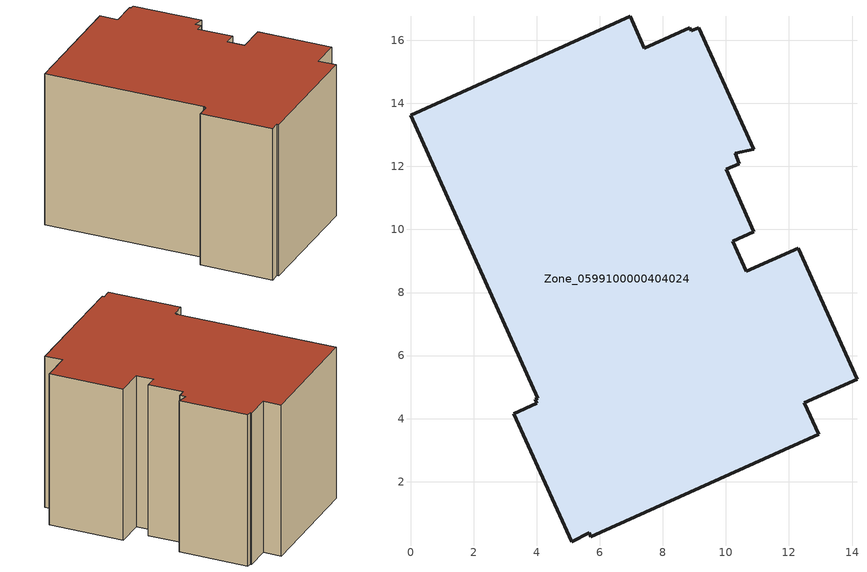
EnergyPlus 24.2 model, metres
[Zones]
Zone_0599100000404024
 floor ground (C_G): 9.14,16.4 10.88,12.55 10.29,12.42 10.42,12.09 10.01,11.9 10.89,9.93 10.22,9.63 10.65,8.67 12.29,9.41 14.16,5.25 12.49,4.5 12.95,3.51 5.72,0.26 5.67,0.38 5.11,0.1 3.28,4.16 4,4.5 3.96,4.62 4.04,4.65 0,13.62 6.96,16.76 7.42,15.75 8.86,16.4 8.89,16.3 z0
 wall outside (C_F): 12.49,4.5 14.16,5.25 12.29,9.41 10.65,8.67 10.22,9.63 10.89,9.93 10.01,11.9 10.42,12.09 10.29,12.42 10.88,12.55 9.14,16.4 8.89,16.3 8.86,16.4 7.42,15.75 6.96,16.76 0,13.62 4.04,4.65 3.96,4.62 4,4.5 3.28,4.16 5.11,0.1 5.67,0.38 5.72,0.26 12.95,3.51 12.49,4.5 z0:9.6
 roof outside (C_R): 10.88,12.55 9.14,16.4 8.89,16.3 8.86,16.4 7.42,15.75 6.96,16.76 0,13.62 4.04,4.65 3.96,4.62 4,4.5 3.28,4.16 5.11,0.1 5.67,0.38 5.72,0.26 12.95,3.51 12.49,4.5 14.16,5.25 12.29,9.41 10.65,8.67 10.22,9.63 10.89,9.93 10.01,11.9 10.42,12.09 10.29,12.42 z9.6
[BUILDING]
Pand.0599100000404024: North Axis=0; Terrain=City; Loads Convergence Tolerance Value=0.04; Temperature Convergence Tolerance Value=0.4; Solar Distribution=FullExterior; Maximum Number of Warmup Days=25; Minimum Number of Warmup Days=1
[Site:Location]
Rotterdam.The.Hague.AP_ZH_NLD Design_Conditions: Latitude=51.96; Longitude=4.45; Time Zone=1; Elevation=-4.5
[SITE:GROUNDTEMPERATURE:BUILDINGSURFACE]
18, 18, 18, 18, 18, 18, 18, 18, 18, 18, 18, 18
[MATERIAL] Thermal Absorptance=0.9; Solar Absorptance=0.7; Visible Absorptance=0.7
Name | Roughness | Thickness | Conductivity | Density | Specific Heat
G.D.1992-2005 | MediumSmooth | 0.15 | 0.06 | 540 | 1210
F.D.1992-2005 | Rough | 0.3 | 0.12 | 1920 | 840
R.D.1992-2005 | MediumRough | 0.2 | 0.08 | 1500 | 1000
[CONSTRUCTION]
C_G: G.D.1992-2005
C_F: F.D.1992-2005
C_R: R.D.1992-2005
[ZONE]
Zone_0599100000404024: Type=1; Multiplier=1; Ceiling Height=Autocalculate; Volume=Autocalculate; Floor Area=autocalculate; Part of Total Floor Area=Yes
[ZONEINFILTRATION:DESIGNFLOWRATE]
Infil_Zone_0599100000404024: Zone or ZoneList or Space or SpaceList=Zone_0599100000404024; Schedule=AlwaysOn; Design Flow Rate Calculation Method=Flow/Area; Flow Rate per Floor Area=0.0021; Constant Term Coefficient=1; Temperature Term Coefficient=0; Velocity Term Coefficient=0; Velocity Squared Term Coefficient=0
[HVACTEMPLATE:ZONE:IDEALLOADSAIRSYSTEM]
Zone_0599100000404024: Maximum Heating Supply Air Temperature=50; Minimum Cooling Supply Air Temperature=13; Maximum Heating Supply Air Humidity Ratio=0.0156; Minimum Cooling Supply Air Humidity Ratio=0.0077; Heating Limit=NoLimit; Cooling Limit=NoLimit; Dehumidification Control Type=ConstantSensibleHeatRatio; Cooling Sensible Heat Ratio=0.7; Dehumidification Setpoint=60; Humidification Control Type=None; Humidification Setpoint=30; Outdoor Air Method=None; Outdoor Air Flow Rate per Person=0.00944; Outdoor Air Flow Rate per Zone Floor Area=0; Outdoor Air Flow Rate per Zone=0; Demand Controlled Ventilation Type=None; Outdoor Air Economizer Type=NoEconomizer; Heat Recovery Type=None; Sensible Heat Recovery Effectiveness=0.7; Latent Heat Recovery Effectiveness=0.65
[ZONECONTROL:THERMOSTAT]
ThermostatControl_Zone_0599100000404024: Zone or ZoneList=Zone_0599100000404024; Control Type Schedule=DualSetpointControlType; Control 1=Thermostat_Zone_0599100000404024; Temperature Difference Between Cutout And Setpoint=0
[THERMOSTATSETPOINT:DUALSETPOINT]
Thermostat_Zone_0599100000404024: Heating Setpoint Temperature Schedule=HeatingSetpoint_Zone_0599100000404024; Cooling Setpoint Temperature Schedule=CoolingSetpoint_Zone_0599100000404024
[SCHEDULE:COMPACT]
HeatingSetpoint_Zone_0599100000404024: Through: 12/31, For: AllDays, Until: 24:00, 21
CoolingSetpoint_Zone_0599100000404024: Through: 12/31, For: AllDays, Until: 24:00, 24
DualSetpointControlType: Through: 12/31, For: AllDays, Until: 24:00, 4
AlwaysOn: Through: 12/31, For: AllDays, Until: 24:00, 1
